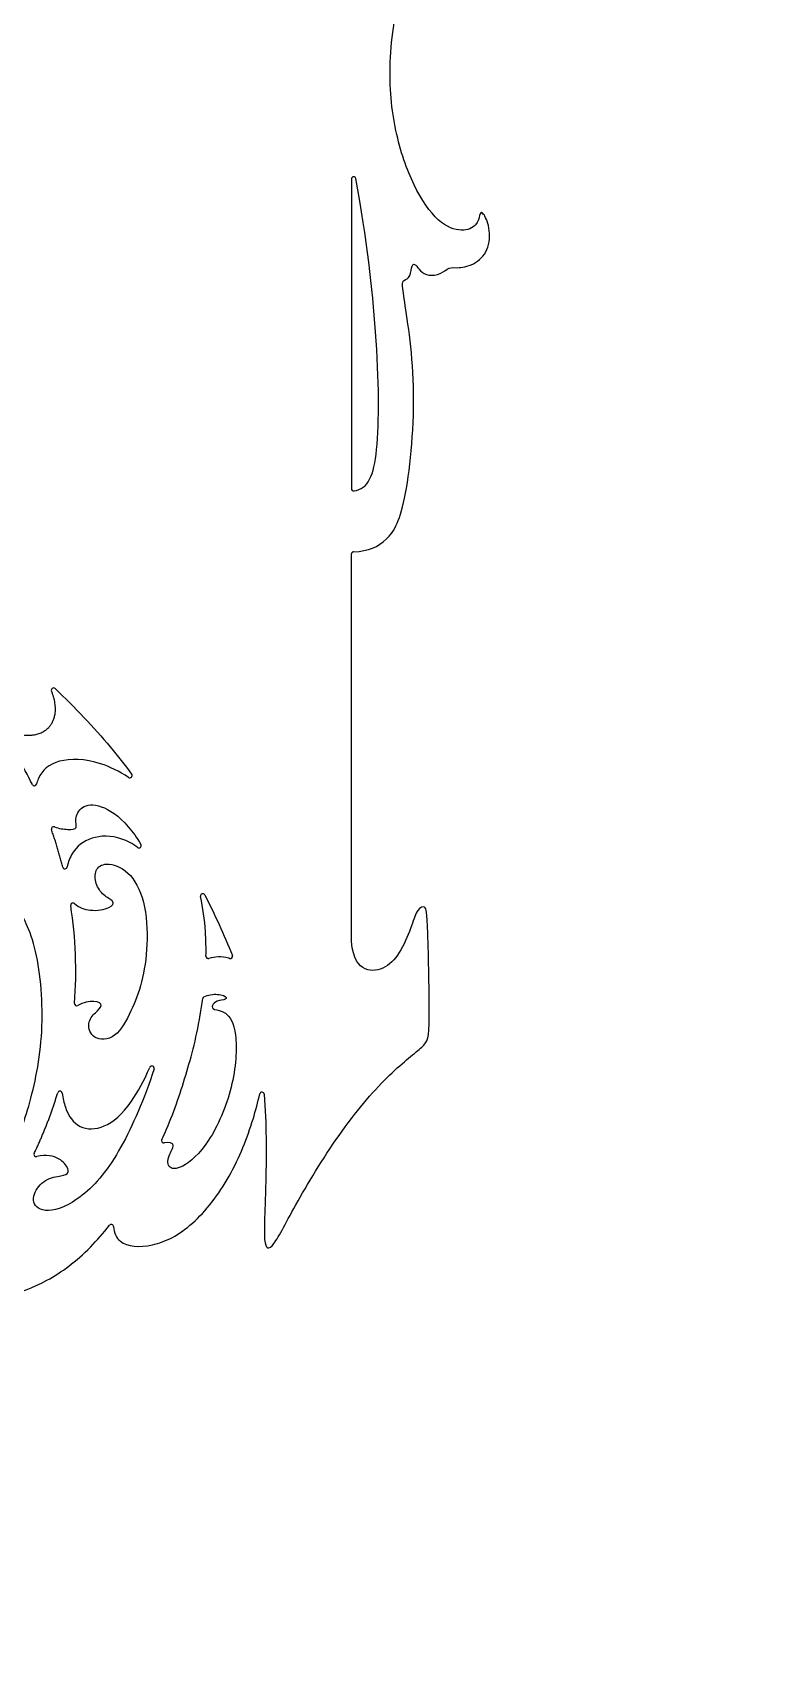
# Model space of a CAD drawing. Header units: millimetres. Extents: x -115 to 95, y -178 to 100.
# Drawn here: x -50.5 to -18, y -45.4 to 26.2 of the extents above; entities that cross this region are included whole.
import ezdxf

# ---------------------------------------------------------------- set-up
doc = ezdxf.new("R2010")
doc.units = ezdxf.units.MM
doc.header["$MEASUREMENT"] = 0
doc.layers.add('Layer 03', color=5, linetype='Continuous')

msp = doc.modelspace()

# ---------------------------------------------------------------- linework, layer by layer
at = {"layer": 'Layer 03'}
for p, q in [((-36.402, 19.673), (-36.402, 5.978)), ((-36.402, -14.052), (-36.402, 3.091))]:
    msp.add_line(p, q, dxfattribs=at)
for centre, radius, start, end in [((-36.302, 19.673), 0.1, 10.3258, 180), ((-36.302, 5.978), 0.1, 180, 277.91496), ((-36.302, 3.091), 0.1, 91.52923, 180), ((-49.579, -2.934), 0.1, 46.61131, 203.57042), ((-67.238, -15.34), 18.642, 26.22577, 34.61353), ((-50.426, -7.058), 0.1, 206.22577, 345.97155), ((-46.204, -6.705), 0.1, 236.58831, 36.6946), ((-49.578, -9.066), 0.1, 68.3741, 199.55893), ((-45.8, -9.809), 0.1, 233.09931, 30.92521), ((-49.072, -10.731), 0.1, 194.2366, 349.17321), ((-42.977, -12.032), 0.1, 26.93114, 191.85984), ((-48.721, -12.443), 0.1, 48.05308, 188.89089), ((-67.238, -15.34), 18.642, 355.55539, 8.89089), ((-42.736, -14.701), 0.1, 178.8925, 288.51556), ((-41.76, -14.701), 0.1, 253.41939, 21.6766), ((-48.553, -16.792), 0.1, 175.55539, 301.68087), ((-42.882, -16.581), 0.1, 115.18522, 172.52157), ((-45.228, -19.651), 0.1, 342.23823, 156.78473), ((-49.297, -20.761), 0.1, 8.11948, 163.18843), ((-40.36, -20.807), 0.1, 4.27915, 167.34037), ((-44.7, -22.851), 0.1, 154.83929, 279.90793), ((-50.345, -23.457), 0.1, 154.3347, 282.51175), ((-47.024, -26.653), 0.1, 3.69749, 141.81677)]:
    msp.add_arc(centre, radius, start, end, dxfattribs=at)
for points, knots in [([(-36.305, 3.191), (-35.641, 3.209), (-34.752, 3.62), (-33.96, 5.094), (-33.443, 10.696), (-34.216, 15.086), (-34.105, 15.181), (-33.771, 15.325), (-33.75, 15.92), (-33.56, 15.92), (-33.369, 15.59), (-33.009, 15.38), (-32.448, 15.44), (-32.078, 15.8), (-31.718, 15.71), (-30.877, 15.89), (-30.266, 16.601), (-30.286, 17.692), (-30.646, 18.283), (-30.737, 18.112), (-30.817, 17.622), (-31.47, 17.293), (-32.556, 17.659), (-33.675, 19.281), (-34.523, 21.71), (-34.832, 24.738), (-34.257, 28.446), (-33.112, 30.697), (-31.531, 32.137), (-30.382, 32.406), (-29.867, 32.008), (-29.802, 31.633), (-29.598, 31.568), (-29.298, 32.116), (-29.223, 33.103), (-29.588, 34.016), (-30.275, 34.305), (-30.974, 34.271), (-30.869, 34.491), (-29.751, 35.885), (-27.914, 39.455), (-27.103, 42.933), (-26.875, 46.283), (-27.128, 50.913), (-28.782, 55.458), (-30.137, 57.233), (-30.134, 58.48), (-29.861, 58.443), (-28.056, 58.527), (-26.361, 59.655), (-26.707, 61.317), (-27.934, 61.612), (-28.454, 61.003), (-28.319, 60.454), (-28.411, 60.102), (-29.345, 59.753), (-30.005, 59.831)], [8508.977054, 8508.977054, 8508.977054, 8508.977054, 8510.428963, 8511.95062, 8513.472277, 8514.993934, 8516.515591, 8518.037248, 8519.558905, 8521.080562, 8522.602219, 8524.123876, 8525.645533, 8527.16719, 8528.688847, 8530.210504, 8531.732161, 8533.253818, 8534.775476, 8536.297133, 8537.81879, 8539.340447, 8540.862104, 8542.383761, 8543.905418, 8545.427075, 8546.948732, 8548.470389, 8549.992046, 8551.513703, 8553.03536, 8554.557017, 8556.078674, 8557.600331, 8559.121989, 8560.643646, 8562.165303, 8563.68696, 8565.208617, 8566.730274, 8568.251931, 8569.773588, 8571.295245, 8572.816902, 8574.338559, 8575.860216, 8577.381873, 8578.90353, 8580.425187, 8581.946844, 8583.468502, 8584.990159, 8586.511816, 8588.033473, 8589.55513, 8591.012749, 8591.012749, 8591.012749, 8591.012749]), ([(-36.288, 5.879), (-35.658, 5.966), (-35.144, 7.183), (-35.2, 12.406), (-35.709, 16.976), (-36.204, 19.691)], [301.265585, 301.265585, 301.265585, 301.265585, 306.233775, 311.490388, 316.161526, 316.161526, 316.161526, 316.161526]), ([(-49.51, -2.861), (-48.624, -3.699), (-47.431, -4.965), (-46.425, -6.241), (-46.124, -6.645)], [256.389773, 256.389773, 256.389773, 256.389773, 258.178431, 258.991548, 258.991548, 258.991548, 258.991548]), ([(-46.259, -6.788), (-46.673, -6.515), (-47.825, -5.971), (-49.485, -5.934), (-50.152, -6.53), (-50.307, -6.998), (-50.329, -7.082)], [259.270986, 259.270986, 259.270986, 259.270986, 260.440908, 262.465168, 264.489427, 264.916356, 264.916356, 264.916356, 264.916356]), ([(-49.541, -8.973), (-49.335, -9.054), (-48.838, -9.117), (-48.495, -9.056), (-48.655, -8.668), (-48.401, -8.025), (-47.53, -7.931), (-46.502, -8.609), (-45.895, -9.457), (-45.715, -9.758)], [255.273478, 255.273478, 255.273478, 255.273478, 256.782352, 258.806611, 260.830871, 262.855131, 264.87939, 266.90365, 267.814202, 267.814202, 267.814202, 267.814202]), ([(-45.86, -9.889), (-46.088, -9.718), (-46.817, -9.344), (-47.957, -9.369), (-48.739, -9.989), (-48.931, -10.529), (-48.974, -10.75)], [248.675257, 248.675257, 248.675257, 248.675257, 249.375296, 250.796295, 252.217294, 253.102034, 253.102034, 253.102034, 253.102034]), ([(-48.655, -12.369), (-48.466, -12.538), (-47.889, -12.747), (-47.001, -12.561), (-46.862, -12.252), (-47.386, -12.037), (-47.741, -11.497), (-47.772, -10.865), (-47.325, -10.51), (-46.23, -10.85), (-45.506, -12.191), (-45.382, -14.241), (-45.564, -15.348), (-45.686, -15.825), (-45.807, -16.301), (-46.111, -17.102), (-46.821, -18.404), (-47.877, -18.42), (-48.122, -17.624), (-47.724, -17.165), (-47.356, -16.874), (-47.681, -16.636), (-48.269, -16.735), (-48.5, -16.877)], [-39.740423, -39.740423, -39.740423, -39.740423, -38.622728, -37.201729, -35.78073, -34.359732, -32.938733, -31.517734, -30.096735, -28.675737, -27.254738, -25.833739, -24.412741, -24.412741, -24.412741, -22.991742, -21.570743, -20.149745, -18.728746, -17.307747, -15.886748, -14.46575, -13.206779, -13.206779, -13.206779, -13.206779]), ([(-53.723, -23.965), (-53.529, -23.665), (-53.163, -23.184), (-52.365, -22.445), (-52.071, -22.34), (-52.052, -22.731), (-52.404, -23.297), (-52.657, -23.668), (-52.367, -24.333), (-52.127, -24.852), (-51.498, -23.59), (-50.661, -21.566), (-49.925, -18.1), (-50.258, -14.154), (-51.29, -12.219), (-52.005, -12.036), (-52.271, -12.346), (-52.359, -12.495)], [148.740867, 148.740867, 148.740867, 148.740867, 149.682233, 150.909209, 152.136186, 153.363163, 154.59014, 155.817116, 157.044093, 158.27107, 159.498046, 160.725023, 161.952, 163.178977, 164.405953, 165.63293, 166.676542, 166.676542, 166.676542, 166.676542]), ([(-42.836, -14.699), (-42.829, -14.339), (-42.845, -13.435), (-42.968, -12.559), (-43.075, -12.053)], [59.088049, 59.088049, 59.088049, 59.088049, 59.662147, 60.517684, 60.517684, 60.517684, 60.517684]), ([(-40.26, -20.799), (-40.159, -22.149), (-40.185, -25.563), (-40.342, -27.6), (-39.924, -27.756), (-38.958, -25.772), (-36.833, -22.268), (-34.602, -19.722), (-33.053, -18.593), (-32.922, -18.199), (-33.022, -12.869), (-33.122, -12.435), (-33.489, -12.585), (-33.706, -13.252), (-34.171, -14.481), (-34.87, -15.28), (-35.818, -15.43), (-36.334, -14.828), (-36.402, -14.052)], [8438.797051, 8438.797051, 8438.797051, 8438.797051, 8440.740738, 8444.136687, 8447.532636, 8450.928586, 8454.324535, 8457.720485, 8461.116434, 8464.512384, 8467.908333, 8471.304282, 8474.700232, 8478.096181, 8481.492131, 8484.88808, 8488.284029, 8491.679979, 8491.679979, 8491.679979, 8491.679979]), ([(-41.789, -14.797), (-41.807, -14.791), (-42.123, -14.703), (-42.444, -14.709), (-42.704, -14.796)], [57.749653, 57.749653, 57.749653, 57.749653, 57.816062, 58.896721, 58.896721, 58.896721, 58.896721]), ([(-42.925, -16.491), (-42.835, -16.448), (-42.533, -16.346), (-41.966, -16.413), (-41.884, -16.625), (-42.39, -16.658), (-42.586, -16.87), (-42.537, -17.082), (-41.982, -17.082), (-41.411, -17.898), (-41.562, -20.495), (-42.694, -23.087), (-43.974, -24.17), (-44.565, -24.071), (-44.515, -23.514), (-44.154, -22.989), (-44.453, -22.911), (-44.678, -22.949), (-44.683, -22.95)], [2.701405, 2.701405, 2.701405, 2.701405, 3.389388, 4.820075, 6.250761, 7.681447, 9.112134, 10.54282, 11.973506, 13.404193, 14.834879, 16.265565, 17.696252, 19.126938, 20.557624, 21.988311, 23.418997, 23.449566, 23.449566, 23.449566, 23.449566]), ([(-44.79, -22.809), (-44.77, -22.765), (-44.34, -21.84), (-44.043, -20.971), (-43.781, -20.119), (-43.518, -19.267), (-43.225, -18.206), (-43.014, -16.819), (-42.981, -16.568)], [-1.97772, -1.97772, -1.97772, -1.97772, -1.877807, 0.146452, 0.146452, 0.146452, 2.170712, 2.601334, 2.601334, 2.601334, 2.601334]), ([(-45.133, -19.681), (-45.342, -20.336), (-46.054, -22.197), (-47.375, -24.64), (-49.261, -26.018), (-50.417, -25.954), (-50.544, -25.202), (-49.961, -24.523), (-49.187, -24.396), (-48.848, -24.311), (-49.018, -23.866), (-49.537, -23.488), (-50.115, -23.509), (-50.324, -23.555)], [295.875692, 295.875692, 295.875692, 295.875692, 296.922201, 298.94646, 300.97072, 302.99498, 305.019239, 307.043499, 309.067759, 311.092018, 313.116278, 315.140538, 316.135426, 316.135426, 316.135426, 316.135426]), ([(-49.198, -20.746), (-49.165, -20.977), (-49.016, -21.641), (-48.489, -22.369), (-47.341, -22.369), (-46.286, -21.489), (-45.575, -20.205), (-45.32, -19.611)], [289.7325, 289.7325, 289.7325, 289.7325, 290.382314, 291.803313, 293.224312, 294.645311, 295.571051, 295.571051, 295.571051, 295.571051]), ([(-46.924, -26.646), (-46.906, -26.927), (-46.678, -27.488), (-45.237, -27.648), (-43.416, -26.713), (-41.693, -24.498), (-41.004, -22.704), (-40.756, -21.901), (-40.636, -21.512), (-40.538, -21.144), (-40.457, -20.785)], [8431.15033, 8431.15033, 8431.15033, 8431.15033, 8432.097036, 8433.527722, 8434.958409, 8436.389095, 8437.819781, 8437.819781, 8437.819781, 8438.512456, 8438.512456, 8438.512456, 8438.512456]), ([(-53.373, -28.059), (-53.372, -28.278), (-53.295, -28.946), (-52.84, -29.665), (-51.731, -29.795), (-49.895, -29.17), (-48.256, -27.95), (-47.376, -26.939), (-47.102, -26.591)], [8420.991322, 8420.991322, 8420.991322, 8420.991322, 8421.858735, 8423.882995, 8425.907255, 8427.931515, 8429.955775, 8430.909266, 8430.909266, 8430.909266, 8430.909266])]:
    msp.add_open_spline(points, degree=3, knots=knots, dxfattribs=at)
msp.add_rational_spline([(-51.763, -4.608), (-50.516, -5.328), (-49.801, -4.585), (-49.228, -3.988), (-49.671, -2.974)], [0.897287557135, 0.773523893498, 1, 0.809791231796, 0.866630692624], degree=2, knots=[253.881132, 253.881132, 253.881132, 255.095732, 255.095732, 256.115828, 256.115828, 256.115828], dxfattribs=at)
for points, weights in [([(-49.169, -10.756), (-49.382, -9.916), (-49.672, -9.099)], [0.915317987518, 0.904015048472, 0.894780550531]), ([(-50.435, -23.414), (-49.81, -22.113), (-49.393, -20.732)], [0.880052513947, 0.892223137778, 0.909983534617]), ([(-18.037, -68.313), (-36.182, -44.921), (-65.783, -44.528)], [0.85693186184, 0.83172670235, 0.994565192941])]:
    msp.add_rational_spline(points, weights, degree=2, dxfattribs=at)
msp.add_open_spline([(-42.887, -11.987), (-42.455, -12.838), (-42.036, -13.735), (-41.667, -14.664)], degree=3, dxfattribs=at)

doc.saveas('drawing.dxf')
